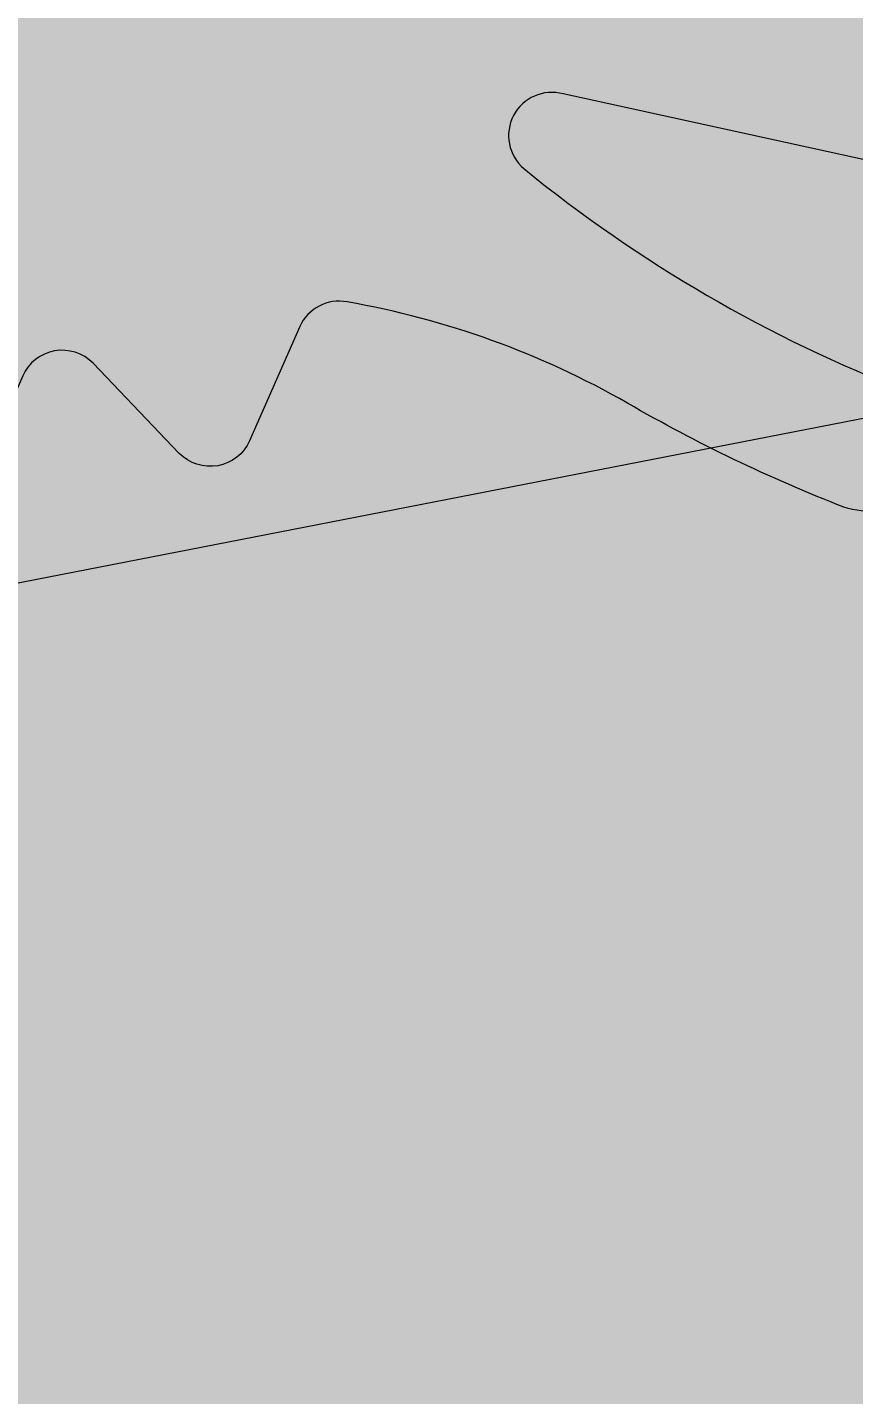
# Model space of a CAD drawing. Header units: millimetres. Extents: x 0 to 9491604, y -172998 to 295086.
# Drawn here: x 396885.07 to 396890.89, y 51141.81 to 51151.45 of the extents above; entities that cross this region are included whole.
import ezdxf
from ezdxf.enums import TextEntityAlignment as Align

# ---------------------------------------------------------------- set-up
doc = ezdxf.new("R2018")
doc.units = ezdxf.units.MM
for name, color, linetype, lineweight in [('АР_Маркер экспликации', 239, 'Continuous', 13), ('АР_Номер помещения', 250, 'Continuous', 9), ('АР_Размеры', 175, 'Continuous', 9), ('АР_Сущ Несущая стена', 250, 'Continuous', 50)]:
    doc.layers.add(name, color=color, linetype=linetype, lineweight=lineweight)
doc.layers.add('АР_Названия помещений', color=124, linetype='Continuous', lineweight=5, plot=False)
doc.layers.add('АР_Помещения_площадь', color=19, linetype='Continuous', lineweight=9, plot=False)
doc.styles.add('ISOCPEUR', font='', dxfattribs={"height": 250})
doc.styles.get("Standard").update_dxf_attribs({"font": 'GOST.TTF'})
doc.styles.get('ISOCPEUR').set_extended_font_data('ISOCPEUR', italic=True)

# ---------------------------------------------------------------- blocks, each defined once
blk = doc.blocks.new('*U252')
at = {"color": 7, "style": 'ISOCPEUR', "width": 0.7, "flags": 1}
blk.add_attdef('КАТЕГОРИЯ', (-499.1655, -2092.1864), '', height=250, dxfattribs=at)
at = {"layer": 'АР_Номер помещения', "color": 7, "style": 'ISOCPEUR', "width": 0.7}
blk.add_attdef('НОМЕР_ПОМЕЩЕНИЯ', text='', height=300, dxfattribs=at).set_placement((-13874.5004, 6637.5515), align=Align.MIDDLE_CENTER)
at = {"layer": 'АР_Помещения_площадь', "color": 7, "lineweight": 30, "width": 0.7, "flags": 104}
blk.add_attdef('ИМЯ_ПОМЕЩЕНИЯ', text='', height=100, dxfattribs=at).set_placement((157.6277, 1217.1414), align=Align.MIDDLE_CENTER)
at = {"layer": 'АР_Помещения_площадь', "color": 7, "style": 'ISOCPEUR', "width": 0.7}
blk.add_attdef('ПЛОЩАДЬ_ПОМЕЩЕНИЯ', text='', height=200, dxfattribs=at).set_placement((-12654.5821, 407.6716), align=Align.MIDDLE_RIGHT)
blk = doc.blocks.new('*U251')
at = {"color": 7, "style": 'ISOCPEUR', "width": 0.7, "flags": 1}
blk.add_attdef('КАТЕГОРИЯ', (-499.1655, -2092.1864), '', height=250, dxfattribs=at)
at = {"layer": 'АР_Номер помещения', "color": 7, "style": 'ISOCPEUR', "width": 0.7}
blk.add_attdef('НОМЕР_ПОМЕЩЕНИЯ', text='', height=300, dxfattribs=at).set_placement((-17424.9012, 1870.773), align=Align.MIDDLE_CENTER)
at = {"layer": 'АР_Помещения_площадь', "color": 7, "lineweight": 30, "width": 0.7, "flags": 104}
blk.add_attdef('ИМЯ_ПОМЕЩЕНИЯ', text='', height=100, dxfattribs=at).set_placement((157.6277, 1217.1414), align=Align.MIDDLE_CENTER)
at = {"layer": 'АР_Помещения_площадь', "color": 7, "style": 'ISOCPEUR', "width": 0.7}
blk.add_attdef('ПЛОЩАДЬ_ПОМЕЩЕНИЯ', text='', height=200, dxfattribs=at).set_placement((-12452.8113, 399.3563), align=Align.MIDDLE_RIGHT)

msp = doc.modelspace()

# ---------------------------------------------------------------- linework, layer by layer
at = {"layer": 'АР_Размеры', "color": 5, "lineweight": 9, "ltscale": 150}
msp.add_line((398940.6231, 51548.3935), (396879.4265, 51146.4443), dxfattribs=at)
msp.add_line((398940.6231, 51548.3935), (396879.4265, 51146.4443), dxfattribs=at)
msp.add_line((398940.6231, 51548.3935), (396879.4265, 51146.4443), dxfattribs=at)
msp.add_line((398940.6231, 51548.3935), (396879.4265, 51146.4443), dxfattribs=at)
msp.add_line((398940.6231, 51548.3935), (396879.4265, 51146.4443), dxfattribs=at)
msp.add_line((398940.6231, 51548.3935), (396879.4265, 51146.4443), dxfattribs=at)
msp.add_line((398940.6231, 51548.3935), (396879.4265, 51146.4443), dxfattribs=at)
msp.add_line((398940.6231, 51548.3935), (396879.4265, 51146.4443), dxfattribs=at)
msp.add_line((398940.6231, 51548.3935), (396879.4265, 51146.4443), dxfattribs=at)
msp.add_line((398940.6231, 51548.3935), (396879.4265, 51146.4443), dxfattribs=at)
msp.add_line((398940.6231, 51548.3935), (396879.4265, 51146.4443), dxfattribs=at)
msp.add_line((398940.6231, 51548.3935), (396879.4265, 51146.4443), dxfattribs=at)
msp.add_line((398940.6231, 51548.3935), (396879.4265, 51146.4443), dxfattribs=at)
msp.add_line((398940.6231, 51548.3935), (396879.4265, 51146.4443), dxfattribs=at)
msp.add_line((398940.6231, 51548.3935), (396879.4265, 51146.4443), dxfattribs=at)
msp.add_line((398940.6231, 51548.3935), (396879.4265, 51146.4443), dxfattribs=at)
msp.add_line((398940.6231, 51548.3935), (396879.4265, 51146.4443), dxfattribs=at)
msp.add_line((398940.6231, 51548.3935), (396879.4265, 51146.4443), dxfattribs=at)
msp.add_line((398940.6231, 51548.3935), (396879.4265, 51146.4443), dxfattribs=at)
msp.add_line((398940.6231, 51548.3935), (396879.4265, 51146.4443), dxfattribs=at)
msp.add_line((398940.6231, 51548.3935), (396879.4265, 51146.4443), dxfattribs=at)
msp.add_line((398940.6231, 51548.3935), (396879.4265, 51146.4443), dxfattribs=at)
msp.add_line((398940.6231, 51548.3935), (396879.4265, 51146.4443), dxfattribs=at)
msp.add_line((398940.6231, 51548.3935), (396879.4265, 51146.4443), dxfattribs=at)
msp.add_line((398940.6231, 51548.3935), (396879.4265, 51146.4443), dxfattribs=at)
msp.add_line((398940.6231, 51548.3935), (396879.4265, 51146.4443), dxfattribs=at)
msp.add_line((398940.6231, 51548.3935), (396879.4265, 51146.4443), dxfattribs=at)
msp.add_line((398940.6231, 51548.3935), (396879.4265, 51146.4443), dxfattribs=at)
msp.add_line((398940.6231, 51548.3935), (396879.4265, 51146.4443), dxfattribs=at)
msp.add_line((398940.6231, 51548.3935), (396879.4265, 51146.4443), dxfattribs=at)
msp.add_line((398940.6231, 51548.3935), (396879.4265, 51146.4443), dxfattribs=at)
msp.add_line((398940.6231, 51548.3935), (396879.4265, 51146.4443), dxfattribs=at)
msp.add_line((398940.6231, 51548.3935), (396879.4265, 51146.4443), dxfattribs=at)
msp.add_line((398940.6231, 51548.3935), (396879.4265, 51146.4443), dxfattribs=at)
msp.add_line((398940.6231, 51548.3935), (396879.4265, 51146.4443), dxfattribs=at)
msp.add_line((398940.6231, 51548.3935), (396879.4265, 51146.4443), dxfattribs=at)
msp.add_line((398940.6231, 51548.3935), (396879.4265, 51146.4443), dxfattribs=at)
msp.add_line((398940.6231, 51548.3935), (396879.4265, 51146.4443), dxfattribs=at)
msp.add_line((398940.6231, 51548.3935), (396879.4265, 51146.4443), dxfattribs=at)
msp.add_line((398940.6231, 51548.3935), (396879.4265, 51146.4443), dxfattribs=at)
msp.add_line((398940.6231, 51548.3935), (396879.4265, 51146.4443), dxfattribs=at)
msp.add_line((398940.6231, 51548.3935), (396879.4265, 51146.4443), dxfattribs=at)
msp.add_line((398940.6231, 51548.3935), (396879.4265, 51146.4443), dxfattribs=at)
msp.add_line((398940.6231, 51548.3935), (396879.4265, 51146.4443), dxfattribs=at)
msp.add_line((398940.6231, 51548.3935), (396879.4265, 51146.4443), dxfattribs=at)
msp.add_line((398940.6231, 51548.3935), (396879.4265, 51146.4443), dxfattribs=at)
msp.add_line((398940.6231, 51548.3935), (396879.4265, 51146.4443), dxfattribs=at)
msp.add_line((398940.6231, 51548.3935), (396879.4265, 51146.4443), dxfattribs=at)
msp.add_line((398940.6231, 51548.3935), (396879.4265, 51146.4443), dxfattribs=at)
msp.add_line((398940.6231, 51548.3935), (396879.4265, 51146.4443), dxfattribs=at)
msp.add_line((398940.6231, 51548.3935), (396879.4265, 51146.4443), dxfattribs=at)
msp.add_line((398940.6231, 51548.3935), (396879.4265, 51146.4443), dxfattribs=at)
msp.add_line((398940.6231, 51548.3935), (396879.4265, 51146.4443), dxfattribs=at)
msp.add_line((398940.6231, 51548.3935), (396879.4265, 51146.4443), dxfattribs=at)
msp.add_line((398940.6231, 51548.3935), (396879.4265, 51146.4443), dxfattribs=at)
msp.add_line((398940.6231, 51548.3935), (396879.4265, 51146.4443), dxfattribs=at)
msp.add_line((398940.6231, 51548.3935), (396879.4265, 51146.4443), dxfattribs=at)
msp.add_line((398940.6231, 51548.3935), (396879.4265, 51146.4443), dxfattribs=at)
msp.add_line((398940.6231, 51548.3935), (396879.4265, 51146.4443), dxfattribs=at)
msp.add_line((398940.6231, 51548.3935), (396879.4265, 51146.4443), dxfattribs=at)
msp.add_line((398940.6231, 51548.3935), (396879.4265, 51146.4443), dxfattribs=at)
msp.add_line((398940.6231, 51548.3935), (396879.4265, 51146.4443), dxfattribs=at)
msp.add_line((398940.6231, 51548.3935), (396879.4265, 51146.4443), dxfattribs=at)
msp.add_line((398940.6231, 51548.3935), (396879.4265, 51146.4443), dxfattribs=at)
msp.add_line((398940.6231, 51548.3935), (396879.4265, 51146.4443), dxfattribs=at)
msp.add_line((398940.6231, 51548.3935), (396879.4265, 51146.4443), dxfattribs=at)
msp.add_line((398940.6231, 51548.3935), (396879.4265, 51146.4443), dxfattribs=at)
msp.add_line((398940.6231, 51548.3935), (396879.4265, 51146.4443), dxfattribs=at)
msp.add_line((398940.6231, 51548.3935), (396879.4265, 51146.4443), dxfattribs=at)
at = {"layer": 'АР_Размеры', "color": 5, "lineweight": 9, "ltscale": 100, "transparency": 33554687}
for points in [[(396891.593, 51148.4998, -0.436125), (396890.8229, 51148.0678, -0.038423), (396889.2988, 51148.8003, 0.086853), (396887.3234, 51149.5142, 0.346763), (396886.9885, 51149.3401), (396886.636, 51148.5347, -0.527877), (396886.1404, 51148.4469), (396885.5326, 51149.0821, 0.527877), (396885.037, 51148.9943), (396884.6844, 51148.1888, -0.527877), (396884.1888, 51148.101), (396883.581, 51148.7362, 0.469739), (396883.1133, 51148.6976), (396882.0572, 51147.1581, -0.667984), (396881.5072, 51147.2794), (396879.937, 51156.1393, -0.414214)], [(396891.593, 51148.4998, -0.436125), (396890.8229, 51148.0678, -0.038423), (396889.2988, 51148.8003, 0.086853), (396887.3234, 51149.5142, 0.346763), (396886.9885, 51149.3401), (396886.636, 51148.5347, -0.527877), (396886.1404, 51148.4469), (396885.5326, 51149.0821, 0.527877), (396885.037, 51148.9943), (396884.6844, 51148.1888, -0.527877), (396884.1888, 51148.101), (396883.581, 51148.7362, 0.469739), (396883.1133, 51148.6976), (396882.0572, 51147.1581, -0.667984), (396881.5072, 51147.2794), (396879.937, 51156.1393, -0.414214)], [(396891.593, 51148.4998, -0.436125), (396890.8229, 51148.0678, -0.038423), (396889.2988, 51148.8003, 0.086853), (396887.3234, 51149.5142, 0.346763), (396886.9885, 51149.3401), (396886.636, 51148.5347, -0.527877), (396886.1404, 51148.4469), (396885.5326, 51149.0821, 0.527877), (396885.037, 51148.9943), (396884.6844, 51148.1888, -0.527877), (396884.1888, 51148.101), (396883.581, 51148.7362, 0.469739), (396883.1133, 51148.6976), (396882.0572, 51147.1581, -0.667984), (396881.5072, 51147.2794), (396879.937, 51156.1393, -0.414214)], [(396891.593, 51148.4998, -0.436125), (396890.8229, 51148.0678, -0.038423), (396889.2988, 51148.8003, 0.086853), (396887.3234, 51149.5142, 0.346763), (396886.9885, 51149.3401), (396886.636, 51148.5347, -0.527877), (396886.1404, 51148.4469), (396885.5326, 51149.0821, 0.527877), (396885.037, 51148.9943), (396884.6844, 51148.1888, -0.527877), (396884.1888, 51148.101), (396883.581, 51148.7362, 0.469739), (396883.1133, 51148.6976), (396882.0572, 51147.1581, -0.667984), (396881.5072, 51147.2794), (396879.937, 51156.1393, -0.414214)], [(396891.593, 51148.4998, -0.436125), (396890.8229, 51148.0678, -0.038423), (396889.2988, 51148.8003, 0.086853), (396887.3234, 51149.5142, 0.346763), (396886.9885, 51149.3401), (396886.636, 51148.5347, -0.527877), (396886.1404, 51148.4469), (396885.5326, 51149.0821, 0.527877), (396885.037, 51148.9943), (396884.6844, 51148.1888, -0.527877), (396884.1888, 51148.101), (396883.581, 51148.7362, 0.469739), (396883.1133, 51148.6976), (396882.0572, 51147.1581, -0.667984), (396881.5072, 51147.2794), (396879.937, 51156.1393, -0.414214)], [(396891.593, 51148.4998, -0.436125), (396890.8229, 51148.0678, -0.038423), (396889.2988, 51148.8003, 0.086853), (396887.3234, 51149.5142, 0.346763), (396886.9885, 51149.3401), (396886.636, 51148.5347, -0.527877), (396886.1404, 51148.4469), (396885.5326, 51149.0821, 0.527877), (396885.037, 51148.9943), (396884.6844, 51148.1888, -0.527877), (396884.1888, 51148.101), (396883.581, 51148.7362, 0.469739), (396883.1133, 51148.6976), (396882.0572, 51147.1581, -0.667984), (396881.5072, 51147.2794), (396879.937, 51156.1393, -0.414214)], [(396891.593, 51148.4998, -0.436125), (396890.8229, 51148.0678, -0.038423), (396889.2988, 51148.8003, 0.086853), (396887.3234, 51149.5142, 0.346763), (396886.9885, 51149.3401), (396886.636, 51148.5347, -0.527877), (396886.1404, 51148.4469), (396885.5326, 51149.0821, 0.527877), (396885.037, 51148.9943), (396884.6844, 51148.1888, -0.527877), (396884.1888, 51148.101), (396883.581, 51148.7362, 0.469739), (396883.1133, 51148.6976), (396882.0572, 51147.1581, -0.667984), (396881.5072, 51147.2794), (396879.937, 51156.1393, -0.414214)], [(396891.593, 51148.4998, -0.436125), (396890.8229, 51148.0678, -0.038423), (396889.2988, 51148.8003, 0.086853), (396887.3234, 51149.5142, 0.346763), (396886.9885, 51149.3401), (396886.636, 51148.5347, -0.527877), (396886.1404, 51148.4469), (396885.5326, 51149.0821, 0.527877), (396885.037, 51148.9943), (396884.6844, 51148.1888, -0.527877), (396884.1888, 51148.101), (396883.581, 51148.7362, 0.469739), (396883.1133, 51148.6976), (396882.0572, 51147.1581, -0.667984), (396881.5072, 51147.2794), (396879.937, 51156.1393, -0.414214)], [(396891.593, 51148.4998, -0.436125), (396890.8229, 51148.0678, -0.038423), (396889.2988, 51148.8003, 0.086853), (396887.3234, 51149.5142, 0.346763), (396886.9885, 51149.3401), (396886.636, 51148.5347, -0.527877), (396886.1404, 51148.4469), (396885.5326, 51149.0821, 0.527877), (396885.037, 51148.9943), (396884.6844, 51148.1888, -0.527877), (396884.1888, 51148.101), (396883.581, 51148.7362, 0.469739), (396883.1133, 51148.6976), (396882.0572, 51147.1581, -0.667984), (396881.5072, 51147.2794), (396879.937, 51156.1393, -0.414214)], [(396891.593, 51148.4998, -0.436125), (396890.8229, 51148.0678, -0.038423), (396889.2988, 51148.8003, 0.086853), (396887.3234, 51149.5142, 0.346763), (396886.9885, 51149.3401), (396886.636, 51148.5347, -0.527877), (396886.1404, 51148.4469), (396885.5326, 51149.0821, 0.527877), (396885.037, 51148.9943), (396884.6844, 51148.1888, -0.527877), (396884.1888, 51148.101), (396883.581, 51148.7362, 0.469739), (396883.1133, 51148.6976), (396882.0572, 51147.1581, -0.667984), (396881.5072, 51147.2794), (396879.937, 51156.1393, -0.414214)], [(396891.593, 51148.4998, -0.436125), (396890.8229, 51148.0678, -0.038423), (396889.2988, 51148.8003, 0.086853), (396887.3234, 51149.5142, 0.346763), (396886.9885, 51149.3401), (396886.636, 51148.5347, -0.527877), (396886.1404, 51148.4469), (396885.5326, 51149.0821, 0.527877), (396885.037, 51148.9943), (396884.6844, 51148.1888, -0.527877), (396884.1888, 51148.101), (396883.581, 51148.7362, 0.469739), (396883.1133, 51148.6976), (396882.0572, 51147.1581, -0.667984), (396881.5072, 51147.2794), (396879.937, 51156.1393, -0.414214)], [(396891.593, 51148.4998, -0.436125), (396890.8229, 51148.0678, -0.038423), (396889.2988, 51148.8003, 0.086853), (396887.3234, 51149.5142, 0.346763), (396886.9885, 51149.3401), (396886.636, 51148.5347, -0.527877), (396886.1404, 51148.4469), (396885.5326, 51149.0821, 0.527877), (396885.037, 51148.9943), (396884.6844, 51148.1888, -0.527877), (396884.1888, 51148.101), (396883.581, 51148.7362, 0.469739), (396883.1133, 51148.6976), (396882.0572, 51147.1581, -0.667984), (396881.5072, 51147.2794), (396879.937, 51156.1393, -0.414214)], [(396891.593, 51148.4998, -0.436125), (396890.8229, 51148.0678, -0.038423), (396889.2988, 51148.8003, 0.086853), (396887.3234, 51149.5142, 0.346763), (396886.9885, 51149.3401), (396886.636, 51148.5347, -0.527877), (396886.1404, 51148.4469), (396885.5326, 51149.0821, 0.527877), (396885.037, 51148.9943), (396884.6844, 51148.1888, -0.527877), (396884.1888, 51148.101), (396883.581, 51148.7362, 0.469739), (396883.1133, 51148.6976), (396882.0572, 51147.1581, -0.667984), (396881.5072, 51147.2794), (396879.937, 51156.1393, -0.414214)], [(396891.593, 51148.4998, -0.436125), (396890.8229, 51148.0678, -0.038423), (396889.2988, 51148.8003, 0.086853), (396887.3234, 51149.5142, 0.346763), (396886.9885, 51149.3401), (396886.636, 51148.5347, -0.527877), (396886.1404, 51148.4469), (396885.5326, 51149.0821, 0.527877), (396885.037, 51148.9943), (396884.6844, 51148.1888, -0.527877), (396884.1888, 51148.101), (396883.581, 51148.7362, 0.469739), (396883.1133, 51148.6976), (396882.0572, 51147.1581, -0.667984), (396881.5072, 51147.2794), (396879.937, 51156.1393, -0.414214)], [(396891.593, 51148.4998, -0.436125), (396890.8229, 51148.0678, -0.038423), (396889.2988, 51148.8003, 0.086853), (396887.3234, 51149.5142, 0.346763), (396886.9885, 51149.3401), (396886.636, 51148.5347, -0.527877), (396886.1404, 51148.4469), (396885.5326, 51149.0821, 0.527877), (396885.037, 51148.9943), (396884.6844, 51148.1888, -0.527877), (396884.1888, 51148.101), (396883.581, 51148.7362, 0.469739), (396883.1133, 51148.6976), (396882.0572, 51147.1581, -0.667984), (396881.5072, 51147.2794), (396879.937, 51156.1393, -0.414214)], [(396891.593, 51148.4998, -0.436125), (396890.8229, 51148.0678, -0.038423), (396889.2988, 51148.8003, 0.086853), (396887.3234, 51149.5142, 0.346763), (396886.9885, 51149.3401), (396886.636, 51148.5347, -0.527877), (396886.1404, 51148.4469), (396885.5326, 51149.0821, 0.527877), (396885.037, 51148.9943), (396884.6844, 51148.1888, -0.527877), (396884.1888, 51148.101), (396883.581, 51148.7362, 0.469739), (396883.1133, 51148.6976), (396882.0572, 51147.1581, -0.667984), (396881.5072, 51147.2794), (396879.937, 51156.1393, -0.414214)], [(396891.593, 51148.4998, -0.436125), (396890.8229, 51148.0678, -0.038423), (396889.2988, 51148.8003, 0.086853), (396887.3234, 51149.5142, 0.346763), (396886.9885, 51149.3401), (396886.636, 51148.5347, -0.527877), (396886.1404, 51148.4469), (396885.5326, 51149.0821, 0.527877), (396885.037, 51148.9943), (396884.6844, 51148.1888, -0.527877), (396884.1888, 51148.101), (396883.581, 51148.7362, 0.469739), (396883.1133, 51148.6976), (396882.0572, 51147.1581, -0.667984), (396881.5072, 51147.2794), (396879.937, 51156.1393, -0.414214)], [(396891.593, 51148.4998, -0.436125), (396890.8229, 51148.0678, -0.038423), (396889.2988, 51148.8003, 0.086853), (396887.3234, 51149.5142, 0.346763), (396886.9885, 51149.3401), (396886.636, 51148.5347, -0.527877), (396886.1404, 51148.4469), (396885.5326, 51149.0821, 0.527877), (396885.037, 51148.9943), (396884.6844, 51148.1888, -0.527877), (396884.1888, 51148.101), (396883.581, 51148.7362, 0.469739), (396883.1133, 51148.6976), (396882.0572, 51147.1581, -0.667984), (396881.5072, 51147.2794), (396879.937, 51156.1393, -0.414214)], [(396891.593, 51148.4998, -0.436125), (396890.8229, 51148.0678, -0.038423), (396889.2988, 51148.8003, 0.086853), (396887.3234, 51149.5142, 0.346763), (396886.9885, 51149.3401), (396886.636, 51148.5347, -0.527877), (396886.1404, 51148.4469), (396885.5326, 51149.0821, 0.527877), (396885.037, 51148.9943), (396884.6844, 51148.1888, -0.527877), (396884.1888, 51148.101), (396883.581, 51148.7362, 0.469739), (396883.1133, 51148.6976), (396882.0572, 51147.1581, -0.667984), (396881.5072, 51147.2794), (396879.937, 51156.1393, -0.414214)], [(396891.593, 51148.4998, -0.436125), (396890.8229, 51148.0678, -0.038423), (396889.2988, 51148.8003, 0.086853), (396887.3234, 51149.5142, 0.346763), (396886.9885, 51149.3401), (396886.636, 51148.5347, -0.527877), (396886.1404, 51148.4469), (396885.5326, 51149.0821, 0.527877), (396885.037, 51148.9943), (396884.6844, 51148.1888, -0.527877), (396884.1888, 51148.101), (396883.581, 51148.7362, 0.469739), (396883.1133, 51148.6976), (396882.0572, 51147.1581, -0.667984), (396881.5072, 51147.2794), (396879.937, 51156.1393, -0.414214)], [(396891.593, 51148.4998, -0.436125), (396890.8229, 51148.0678, -0.038423), (396889.2988, 51148.8003, 0.086853), (396887.3234, 51149.5142, 0.346763), (396886.9885, 51149.3401), (396886.636, 51148.5347, -0.527877), (396886.1404, 51148.4469), (396885.5326, 51149.0821, 0.527877), (396885.037, 51148.9943), (396884.6844, 51148.1888, -0.527877), (396884.1888, 51148.101), (396883.581, 51148.7362, 0.469739), (396883.1133, 51148.6976), (396882.0572, 51147.1581, -0.667984), (396881.5072, 51147.2794), (396879.937, 51156.1393, -0.414214)], [(396891.593, 51148.4998, -0.436125), (396890.8229, 51148.0678, -0.038423), (396889.2988, 51148.8003, 0.086853), (396887.3234, 51149.5142, 0.346763), (396886.9885, 51149.3401), (396886.636, 51148.5347, -0.527877), (396886.1404, 51148.4469), (396885.5326, 51149.0821, 0.527877), (396885.037, 51148.9943), (396884.6844, 51148.1888, -0.527877), (396884.1888, 51148.101), (396883.581, 51148.7362, 0.469739), (396883.1133, 51148.6976), (396882.0572, 51147.1581, -0.667984), (396881.5072, 51147.2794), (396879.937, 51156.1393, -0.414214)], [(396891.593, 51148.4998, -0.436125), (396890.8229, 51148.0678, -0.038423), (396889.2988, 51148.8003, 0.086853), (396887.3234, 51149.5142, 0.346763), (396886.9885, 51149.3401), (396886.636, 51148.5347, -0.527877), (396886.1404, 51148.4469), (396885.5326, 51149.0821, 0.527877), (396885.037, 51148.9943), (396884.6844, 51148.1888, -0.527877), (396884.1888, 51148.101), (396883.581, 51148.7362, 0.469739), (396883.1133, 51148.6976), (396882.0572, 51147.1581, -0.667984), (396881.5072, 51147.2794), (396879.937, 51156.1393, -0.414214)], [(396891.593, 51148.4998, -0.436125), (396890.8229, 51148.0678, -0.038423), (396889.2988, 51148.8003, 0.086853), (396887.3234, 51149.5142, 0.346763), (396886.9885, 51149.3401), (396886.636, 51148.5347, -0.527877), (396886.1404, 51148.4469), (396885.5326, 51149.0821, 0.527877), (396885.037, 51148.9943), (396884.6844, 51148.1888, -0.527877), (396884.1888, 51148.101), (396883.581, 51148.7362, 0.469739), (396883.1133, 51148.6976), (396882.0572, 51147.1581, -0.667984), (396881.5072, 51147.2794), (396879.937, 51156.1393, -0.414214)], [(396891.593, 51148.4998, -0.436125), (396890.8229, 51148.0678, -0.038423), (396889.2988, 51148.8003, 0.086853), (396887.3234, 51149.5142, 0.346763), (396886.9885, 51149.3401), (396886.636, 51148.5347, -0.527877), (396886.1404, 51148.4469), (396885.5326, 51149.0821, 0.527877), (396885.037, 51148.9943), (396884.6844, 51148.1888, -0.527877), (396884.1888, 51148.101), (396883.581, 51148.7362, 0.469739), (396883.1133, 51148.6976), (396882.0572, 51147.1581, -0.667984), (396881.5072, 51147.2794), (396879.937, 51156.1393, -0.414214)], [(396891.593, 51148.4998, -0.436125), (396890.8229, 51148.0678, -0.038423), (396889.2988, 51148.8003, 0.086853), (396887.3234, 51149.5142, 0.346763), (396886.9885, 51149.3401), (396886.636, 51148.5347, -0.527877), (396886.1404, 51148.4469), (396885.5326, 51149.0821, 0.527877), (396885.037, 51148.9943), (396884.6844, 51148.1888, -0.527877), (396884.1888, 51148.101), (396883.581, 51148.7362, 0.469739), (396883.1133, 51148.6976), (396882.0572, 51147.1581, -0.667984), (396881.5072, 51147.2794), (396879.937, 51156.1393, -0.414214)], [(396891.593, 51148.4998, -0.436125), (396890.8229, 51148.0678, -0.038423), (396889.2988, 51148.8003, 0.086853), (396887.3234, 51149.5142, 0.346763), (396886.9885, 51149.3401), (396886.636, 51148.5347, -0.527877), (396886.1404, 51148.4469), (396885.5326, 51149.0821, 0.527877), (396885.037, 51148.9943), (396884.6844, 51148.1888, -0.527877), (396884.1888, 51148.101), (396883.581, 51148.7362, 0.469739), (396883.1133, 51148.6976), (396882.0572, 51147.1581, -0.667984), (396881.5072, 51147.2794), (396879.937, 51156.1393, -0.414214)], [(396891.593, 51148.4998, -0.436125), (396890.8229, 51148.0678, -0.038423), (396889.2988, 51148.8003, 0.086853), (396887.3234, 51149.5142, 0.346763), (396886.9885, 51149.3401), (396886.636, 51148.5347, -0.527877), (396886.1404, 51148.4469), (396885.5326, 51149.0821, 0.527877), (396885.037, 51148.9943), (396884.6844, 51148.1888, -0.527877), (396884.1888, 51148.101), (396883.581, 51148.7362, 0.469739), (396883.1133, 51148.6976), (396882.0572, 51147.1581, -0.667984), (396881.5072, 51147.2794), (396879.937, 51156.1393, -0.414214)], [(396891.593, 51148.4998, -0.436125), (396890.8229, 51148.0678, -0.038423), (396889.2988, 51148.8003, 0.086853), (396887.3234, 51149.5142, 0.346763), (396886.9885, 51149.3401), (396886.636, 51148.5347, -0.527877), (396886.1404, 51148.4469), (396885.5326, 51149.0821, 0.527877), (396885.037, 51148.9943), (396884.6844, 51148.1888, -0.527877), (396884.1888, 51148.101), (396883.581, 51148.7362, 0.469739), (396883.1133, 51148.6976), (396882.0572, 51147.1581, -0.667984), (396881.5072, 51147.2794), (396879.937, 51156.1393, -0.414214)], [(396891.593, 51148.4998, -0.436125), (396890.8229, 51148.0678, -0.038423), (396889.2988, 51148.8003, 0.086853), (396887.3234, 51149.5142, 0.346763), (396886.9885, 51149.3401), (396886.636, 51148.5347, -0.527877), (396886.1404, 51148.4469), (396885.5326, 51149.0821, 0.527877), (396885.037, 51148.9943), (396884.6844, 51148.1888, -0.527877), (396884.1888, 51148.101), (396883.581, 51148.7362, 0.469739), (396883.1133, 51148.6976), (396882.0572, 51147.1581, -0.667984), (396881.5072, 51147.2794), (396879.937, 51156.1393, -0.414214)], [(396891.593, 51148.4998, -0.436125), (396890.8229, 51148.0678, -0.038423), (396889.2988, 51148.8003, 0.086853), (396887.3234, 51149.5142, 0.346763), (396886.9885, 51149.3401), (396886.636, 51148.5347, -0.527877), (396886.1404, 51148.4469), (396885.5326, 51149.0821, 0.527877), (396885.037, 51148.9943), (396884.6844, 51148.1888, -0.527877), (396884.1888, 51148.101), (396883.581, 51148.7362, 0.469739), (396883.1133, 51148.6976), (396882.0572, 51147.1581, -0.667984), (396881.5072, 51147.2794), (396879.937, 51156.1393, -0.414214)], [(396891.593, 51148.4998, -0.436125), (396890.8229, 51148.0678, -0.038423), (396889.2988, 51148.8003, 0.086853), (396887.3234, 51149.5142, 0.346763), (396886.9885, 51149.3401), (396886.636, 51148.5347, -0.527877), (396886.1404, 51148.4469), (396885.5326, 51149.0821, 0.527877), (396885.037, 51148.9943), (396884.6844, 51148.1888, -0.527877), (396884.1888, 51148.101), (396883.581, 51148.7362, 0.469739), (396883.1133, 51148.6976), (396882.0572, 51147.1581, -0.667984), (396881.5072, 51147.2794), (396879.937, 51156.1393, -0.414214)], [(396891.593, 51148.4998, -0.436125), (396890.8229, 51148.0678, -0.038423), (396889.2988, 51148.8003, 0.086853), (396887.3234, 51149.5142, 0.346763), (396886.9885, 51149.3401), (396886.636, 51148.5347, -0.527877), (396886.1404, 51148.4469), (396885.5326, 51149.0821, 0.527877), (396885.037, 51148.9943), (396884.6844, 51148.1888, -0.527877), (396884.1888, 51148.101), (396883.581, 51148.7362, 0.469739), (396883.1133, 51148.6976), (396882.0572, 51147.1581, -0.667984), (396881.5072, 51147.2794), (396879.937, 51156.1393, -0.414214)], [(396891.593, 51148.4998, -0.436125), (396890.8229, 51148.0678, -0.038423), (396889.2988, 51148.8003, 0.086853), (396887.3234, 51149.5142, 0.346763), (396886.9885, 51149.3401), (396886.636, 51148.5347, -0.527877), (396886.1404, 51148.4469), (396885.5326, 51149.0821, 0.527877), (396885.037, 51148.9943), (396884.6844, 51148.1888, -0.527877), (396884.1888, 51148.101), (396883.581, 51148.7362, 0.469739), (396883.1133, 51148.6976), (396882.0572, 51147.1581, -0.667984), (396881.5072, 51147.2794), (396879.937, 51156.1393, -0.414214)], [(396891.593, 51148.4998, -0.436125), (396890.8229, 51148.0678, -0.038423), (396889.2988, 51148.8003, 0.086853), (396887.3234, 51149.5142, 0.346763), (396886.9885, 51149.3401), (396886.636, 51148.5347, -0.527877), (396886.1404, 51148.4469), (396885.5326, 51149.0821, 0.527877), (396885.037, 51148.9943), (396884.6844, 51148.1888, -0.527877), (396884.1888, 51148.101), (396883.581, 51148.7362, 0.469739), (396883.1133, 51148.6976), (396882.0572, 51147.1581, -0.667984), (396881.5072, 51147.2794), (396879.937, 51156.1393, -0.414214)], [(396891.593, 51148.4998, -0.436125), (396890.8229, 51148.0678, -0.038423), (396889.2988, 51148.8003, 0.086853), (396887.3234, 51149.5142, 0.346763), (396886.9885, 51149.3401), (396886.636, 51148.5347, -0.527877), (396886.1404, 51148.4469), (396885.5326, 51149.0821, 0.527877), (396885.037, 51148.9943), (396884.6844, 51148.1888, -0.527877), (396884.1888, 51148.101), (396883.581, 51148.7362, 0.469739), (396883.1133, 51148.6976), (396882.0572, 51147.1581, -0.667984), (396881.5072, 51147.2794), (396879.937, 51156.1393, -0.414214)], [(396891.593, 51148.4998, -0.436125), (396890.8229, 51148.0678, -0.038423), (396889.2988, 51148.8003, 0.086853), (396887.3234, 51149.5142, 0.346763), (396886.9885, 51149.3401), (396886.636, 51148.5347, -0.527877), (396886.1404, 51148.4469), (396885.5326, 51149.0821, 0.527877), (396885.037, 51148.9943), (396884.6844, 51148.1888, -0.527877), (396884.1888, 51148.101), (396883.581, 51148.7362, 0.469739), (396883.1133, 51148.6976), (396882.0572, 51147.1581, -0.667984), (396881.5072, 51147.2794), (396879.937, 51156.1393, -0.414214)], [(396891.593, 51148.4998, -0.436125), (396890.8229, 51148.0678, -0.038423), (396889.2988, 51148.8003, 0.086853), (396887.3234, 51149.5142, 0.346763), (396886.9885, 51149.3401), (396886.636, 51148.5347, -0.527877), (396886.1404, 51148.4469), (396885.5326, 51149.0821, 0.527877), (396885.037, 51148.9943), (396884.6844, 51148.1888, -0.527877), (396884.1888, 51148.101), (396883.581, 51148.7362, 0.469739), (396883.1133, 51148.6976), (396882.0572, 51147.1581, -0.667984), (396881.5072, 51147.2794), (396879.937, 51156.1393, -0.414214)], [(396891.593, 51148.4998, -0.436125), (396890.8229, 51148.0678, -0.038423), (396889.2988, 51148.8003, 0.086853), (396887.3234, 51149.5142, 0.346763), (396886.9885, 51149.3401), (396886.636, 51148.5347, -0.527877), (396886.1404, 51148.4469), (396885.5326, 51149.0821, 0.527877), (396885.037, 51148.9943), (396884.6844, 51148.1888, -0.527877), (396884.1888, 51148.101), (396883.581, 51148.7362, 0.469739), (396883.1133, 51148.6976), (396882.0572, 51147.1581, -0.667984), (396881.5072, 51147.2794), (396879.937, 51156.1393, -0.414214)], [(396891.593, 51148.4998, -0.436125), (396890.8229, 51148.0678, -0.038423), (396889.2988, 51148.8003, 0.086853), (396887.3234, 51149.5142, 0.346763), (396886.9885, 51149.3401), (396886.636, 51148.5347, -0.527877), (396886.1404, 51148.4469), (396885.5326, 51149.0821, 0.527877), (396885.037, 51148.9943), (396884.6844, 51148.1888, -0.527877), (396884.1888, 51148.101), (396883.581, 51148.7362, 0.469739), (396883.1133, 51148.6976), (396882.0572, 51147.1581, -0.667984), (396881.5072, 51147.2794), (396879.937, 51156.1393, -0.414214)], [(396891.593, 51148.4998, -0.436125), (396890.8229, 51148.0678, -0.038423), (396889.2988, 51148.8003, 0.086853), (396887.3234, 51149.5142, 0.346763), (396886.9885, 51149.3401), (396886.636, 51148.5347, -0.527877), (396886.1404, 51148.4469), (396885.5326, 51149.0821, 0.527877), (396885.037, 51148.9943), (396884.6844, 51148.1888, -0.527877), (396884.1888, 51148.101), (396883.581, 51148.7362, 0.469739), (396883.1133, 51148.6976), (396882.0572, 51147.1581, -0.667984), (396881.5072, 51147.2794), (396879.937, 51156.1393, -0.414214)], [(396891.593, 51148.4998, -0.436125), (396890.8229, 51148.0678, -0.038423), (396889.2988, 51148.8003, 0.086853), (396887.3234, 51149.5142, 0.346763), (396886.9885, 51149.3401), (396886.636, 51148.5347, -0.527877), (396886.1404, 51148.4469), (396885.5326, 51149.0821, 0.527877), (396885.037, 51148.9943), (396884.6844, 51148.1888, -0.527877), (396884.1888, 51148.101), (396883.581, 51148.7362, 0.469739), (396883.1133, 51148.6976), (396882.0572, 51147.1581, -0.667984), (396881.5072, 51147.2794), (396879.937, 51156.1393, -0.414214)], [(396891.593, 51148.4998, -0.436125), (396890.8229, 51148.0678, -0.038423), (396889.2988, 51148.8003, 0.086853), (396887.3234, 51149.5142, 0.346763), (396886.9885, 51149.3401), (396886.636, 51148.5347, -0.527877), (396886.1404, 51148.4469), (396885.5326, 51149.0821, 0.527877), (396885.037, 51148.9943), (396884.6844, 51148.1888, -0.527877), (396884.1888, 51148.101), (396883.581, 51148.7362, 0.469739), (396883.1133, 51148.6976), (396882.0572, 51147.1581, -0.667984), (396881.5072, 51147.2794), (396879.937, 51156.1393, -0.414214)], [(396891.593, 51148.4998, -0.436125), (396890.8229, 51148.0678, -0.038423), (396889.2988, 51148.8003, 0.086853), (396887.3234, 51149.5142, 0.346763), (396886.9885, 51149.3401), (396886.636, 51148.5347, -0.527877), (396886.1404, 51148.4469), (396885.5326, 51149.0821, 0.527877), (396885.037, 51148.9943), (396884.6844, 51148.1888, -0.527877), (396884.1888, 51148.101), (396883.581, 51148.7362, 0.469739), (396883.1133, 51148.6976), (396882.0572, 51147.1581, -0.667984), (396881.5072, 51147.2794), (396879.937, 51156.1393, -0.414214)], [(396891.593, 51148.4998, -0.436125), (396890.8229, 51148.0678, -0.038423), (396889.2988, 51148.8003, 0.086853), (396887.3234, 51149.5142, 0.346763), (396886.9885, 51149.3401), (396886.636, 51148.5347, -0.527877), (396886.1404, 51148.4469), (396885.5326, 51149.0821, 0.527877), (396885.037, 51148.9943), (396884.6844, 51148.1888, -0.527877), (396884.1888, 51148.101), (396883.581, 51148.7362, 0.469739), (396883.1133, 51148.6976), (396882.0572, 51147.1581, -0.667984), (396881.5072, 51147.2794), (396879.937, 51156.1393, -0.414214)], [(396891.593, 51148.4998, -0.436125), (396890.8229, 51148.0678, -0.038423), (396889.2988, 51148.8003, 0.086853), (396887.3234, 51149.5142, 0.346763), (396886.9885, 51149.3401), (396886.636, 51148.5347, -0.527877), (396886.1404, 51148.4469), (396885.5326, 51149.0821, 0.527877), (396885.037, 51148.9943), (396884.6844, 51148.1888, -0.527877), (396884.1888, 51148.101), (396883.581, 51148.7362, 0.469739), (396883.1133, 51148.6976), (396882.0572, 51147.1581, -0.667984), (396881.5072, 51147.2794), (396879.937, 51156.1393, -0.414214)], [(396891.593, 51148.4998, -0.436125), (396890.8229, 51148.0678, -0.038423), (396889.2988, 51148.8003, 0.086853), (396887.3234, 51149.5142, 0.346763), (396886.9885, 51149.3401), (396886.636, 51148.5347, -0.527877), (396886.1404, 51148.4469), (396885.5326, 51149.0821, 0.527877), (396885.037, 51148.9943), (396884.6844, 51148.1888, -0.527877), (396884.1888, 51148.101), (396883.581, 51148.7362, 0.469739), (396883.1133, 51148.6976), (396882.0572, 51147.1581, -0.667984), (396881.5072, 51147.2794), (396879.937, 51156.1393, -0.414214)], [(396891.593, 51148.4998, -0.436125), (396890.8229, 51148.0678, -0.038423), (396889.2988, 51148.8003, 0.086853), (396887.3234, 51149.5142, 0.346763), (396886.9885, 51149.3401), (396886.636, 51148.5347, -0.527877), (396886.1404, 51148.4469), (396885.5326, 51149.0821, 0.527877), (396885.037, 51148.9943), (396884.6844, 51148.1888, -0.527877), (396884.1888, 51148.101), (396883.581, 51148.7362, 0.469739), (396883.1133, 51148.6976), (396882.0572, 51147.1581, -0.667984), (396881.5072, 51147.2794), (396879.937, 51156.1393, -0.414214)], [(396891.593, 51148.4998, -0.436125), (396890.8229, 51148.0678, -0.038423), (396889.2988, 51148.8003, 0.086853), (396887.3234, 51149.5142, 0.346763), (396886.9885, 51149.3401), (396886.636, 51148.5347, -0.527877), (396886.1404, 51148.4469), (396885.5326, 51149.0821, 0.527877), (396885.037, 51148.9943), (396884.6844, 51148.1888, -0.527877), (396884.1888, 51148.101), (396883.581, 51148.7362, 0.469739), (396883.1133, 51148.6976), (396882.0572, 51147.1581, -0.667984), (396881.5072, 51147.2794), (396879.937, 51156.1393, -0.414214)], [(396891.593, 51148.4998, -0.436125), (396890.8229, 51148.0678, -0.038423), (396889.2988, 51148.8003, 0.086853), (396887.3234, 51149.5142, 0.346763), (396886.9885, 51149.3401), (396886.636, 51148.5347, -0.527877), (396886.1404, 51148.4469), (396885.5326, 51149.0821, 0.527877), (396885.037, 51148.9943), (396884.6844, 51148.1888, -0.527877), (396884.1888, 51148.101), (396883.581, 51148.7362, 0.469739), (396883.1133, 51148.6976), (396882.0572, 51147.1581, -0.667984), (396881.5072, 51147.2794), (396879.937, 51156.1393, -0.414214)], [(396891.593, 51148.4998, -0.436125), (396890.8229, 51148.0678, -0.038423), (396889.2988, 51148.8003, 0.086853), (396887.3234, 51149.5142, 0.346763), (396886.9885, 51149.3401), (396886.636, 51148.5347, -0.527877), (396886.1404, 51148.4469), (396885.5326, 51149.0821, 0.527877), (396885.037, 51148.9943), (396884.6844, 51148.1888, -0.527877), (396884.1888, 51148.101), (396883.581, 51148.7362, 0.469739), (396883.1133, 51148.6976), (396882.0572, 51147.1581, -0.667984), (396881.5072, 51147.2794), (396879.937, 51156.1393, -0.414214)], [(396891.593, 51148.4998, -0.436125), (396890.8229, 51148.0678, -0.038423), (396889.2988, 51148.8003, 0.086853), (396887.3234, 51149.5142, 0.346763), (396886.9885, 51149.3401), (396886.636, 51148.5347, -0.527877), (396886.1404, 51148.4469), (396885.5326, 51149.0821, 0.527877), (396885.037, 51148.9943), (396884.6844, 51148.1888, -0.527877), (396884.1888, 51148.101), (396883.581, 51148.7362, 0.469739), (396883.1133, 51148.6976), (396882.0572, 51147.1581, -0.667984), (396881.5072, 51147.2794), (396879.937, 51156.1393, -0.414214)], [(396891.593, 51148.4998, -0.436125), (396890.8229, 51148.0678, -0.038423), (396889.2988, 51148.8003, 0.086853), (396887.3234, 51149.5142, 0.346763), (396886.9885, 51149.3401), (396886.636, 51148.5347, -0.527877), (396886.1404, 51148.4469), (396885.5326, 51149.0821, 0.527877), (396885.037, 51148.9943), (396884.6844, 51148.1888, -0.527877), (396884.1888, 51148.101), (396883.581, 51148.7362, 0.469739), (396883.1133, 51148.6976), (396882.0572, 51147.1581, -0.667984), (396881.5072, 51147.2794), (396879.937, 51156.1393, -0.414214)], [(396891.593, 51148.4998, -0.436125), (396890.8229, 51148.0678, -0.038423), (396889.2988, 51148.8003, 0.086853), (396887.3234, 51149.5142, 0.346763), (396886.9885, 51149.3401), (396886.636, 51148.5347, -0.527877), (396886.1404, 51148.4469), (396885.5326, 51149.0821, 0.527877), (396885.037, 51148.9943), (396884.6844, 51148.1888, -0.527877), (396884.1888, 51148.101), (396883.581, 51148.7362, 0.469739), (396883.1133, 51148.6976), (396882.0572, 51147.1581, -0.667984), (396881.5072, 51147.2794), (396879.937, 51156.1393, -0.414214)], [(396891.593, 51148.4998, -0.436125), (396890.8229, 51148.0678, -0.038423), (396889.2988, 51148.8003, 0.086853), (396887.3234, 51149.5142, 0.346763), (396886.9885, 51149.3401), (396886.636, 51148.5347, -0.527877), (396886.1404, 51148.4469), (396885.5326, 51149.0821, 0.527877), (396885.037, 51148.9943), (396884.6844, 51148.1888, -0.527877), (396884.1888, 51148.101), (396883.581, 51148.7362, 0.469739), (396883.1133, 51148.6976), (396882.0572, 51147.1581, -0.667984), (396881.5072, 51147.2794), (396879.937, 51156.1393, -0.414214)], [(396891.593, 51148.4998, -0.436125), (396890.8229, 51148.0678, -0.038423), (396889.2988, 51148.8003, 0.086853), (396887.3234, 51149.5142, 0.346763), (396886.9885, 51149.3401), (396886.636, 51148.5347, -0.527877), (396886.1404, 51148.4469), (396885.5326, 51149.0821, 0.527877), (396885.037, 51148.9943), (396884.6844, 51148.1888, -0.527877), (396884.1888, 51148.101), (396883.581, 51148.7362, 0.469739), (396883.1133, 51148.6976), (396882.0572, 51147.1581, -0.667984), (396881.5072, 51147.2794), (396879.937, 51156.1393, -0.414214)], [(396891.593, 51148.4998, -0.436125), (396890.8229, 51148.0678, -0.038423), (396889.2988, 51148.8003, 0.086853), (396887.3234, 51149.5142, 0.346763), (396886.9885, 51149.3401), (396886.636, 51148.5347, -0.527877), (396886.1404, 51148.4469), (396885.5326, 51149.0821, 0.527877), (396885.037, 51148.9943), (396884.6844, 51148.1888, -0.527877), (396884.1888, 51148.101), (396883.581, 51148.7362, 0.469739), (396883.1133, 51148.6976), (396882.0572, 51147.1581, -0.667984), (396881.5072, 51147.2794), (396879.937, 51156.1393, -0.414214)], [(396891.593, 51148.4998, -0.436125), (396890.8229, 51148.0678, -0.038423), (396889.2988, 51148.8003, 0.086853), (396887.3234, 51149.5142, 0.346763), (396886.9885, 51149.3401), (396886.636, 51148.5347, -0.527877), (396886.1404, 51148.4469), (396885.5326, 51149.0821, 0.527877), (396885.037, 51148.9943), (396884.6844, 51148.1888, -0.527877), (396884.1888, 51148.101), (396883.581, 51148.7362, 0.469739), (396883.1133, 51148.6976), (396882.0572, 51147.1581, -0.667984), (396881.5072, 51147.2794), (396879.937, 51156.1393, -0.414214)], [(396891.593, 51148.4998, -0.436125), (396890.8229, 51148.0678, -0.038423), (396889.2988, 51148.8003, 0.086853), (396887.3234, 51149.5142, 0.346763), (396886.9885, 51149.3401), (396886.636, 51148.5347, -0.527877), (396886.1404, 51148.4469), (396885.5326, 51149.0821, 0.527877), (396885.037, 51148.9943), (396884.6844, 51148.1888, -0.527877), (396884.1888, 51148.101), (396883.581, 51148.7362, 0.469739), (396883.1133, 51148.6976), (396882.0572, 51147.1581, -0.667984), (396881.5072, 51147.2794), (396879.937, 51156.1393, -0.414214)], [(396891.593, 51148.4998, -0.436125), (396890.8229, 51148.0678, -0.038423), (396889.2988, 51148.8003, 0.086853), (396887.3234, 51149.5142, 0.346763), (396886.9885, 51149.3401), (396886.636, 51148.5347, -0.527877), (396886.1404, 51148.4469), (396885.5326, 51149.0821, 0.527877), (396885.037, 51148.9943), (396884.6844, 51148.1888, -0.527877), (396884.1888, 51148.101), (396883.581, 51148.7362, 0.469739), (396883.1133, 51148.6976), (396882.0572, 51147.1581, -0.667984), (396881.5072, 51147.2794), (396879.937, 51156.1393, -0.414214)], [(396891.593, 51148.4998, -0.436125), (396890.8229, 51148.0678, -0.038423), (396889.2988, 51148.8003, 0.086853), (396887.3234, 51149.5142, 0.346763), (396886.9885, 51149.3401), (396886.636, 51148.5347, -0.527877), (396886.1404, 51148.4469), (396885.5326, 51149.0821, 0.527877), (396885.037, 51148.9943), (396884.6844, 51148.1888, -0.527877), (396884.1888, 51148.101), (396883.581, 51148.7362, 0.469739), (396883.1133, 51148.6976), (396882.0572, 51147.1581, -0.667984), (396881.5072, 51147.2794), (396879.937, 51156.1393, -0.414214)], [(396891.593, 51148.4998, -0.436125), (396890.8229, 51148.0678, -0.038423), (396889.2988, 51148.8003, 0.086853), (396887.3234, 51149.5142, 0.346763), (396886.9885, 51149.3401), (396886.636, 51148.5347, -0.527877), (396886.1404, 51148.4469), (396885.5326, 51149.0821, 0.527877), (396885.037, 51148.9943), (396884.6844, 51148.1888, -0.527877), (396884.1888, 51148.101), (396883.581, 51148.7362, 0.469739), (396883.1133, 51148.6976), (396882.0572, 51147.1581, -0.667984), (396881.5072, 51147.2794), (396879.937, 51156.1393, -0.414214)], [(396891.593, 51148.4998, -0.436125), (396890.8229, 51148.0678, -0.038423), (396889.2988, 51148.8003, 0.086853), (396887.3234, 51149.5142, 0.346763), (396886.9885, 51149.3401), (396886.636, 51148.5347, -0.527877), (396886.1404, 51148.4469), (396885.5326, 51149.0821, 0.527877), (396885.037, 51148.9943), (396884.6844, 51148.1888, -0.527877), (396884.1888, 51148.101), (396883.581, 51148.7362, 0.469739), (396883.1133, 51148.6976), (396882.0572, 51147.1581, -0.667984), (396881.5072, 51147.2794), (396879.937, 51156.1393, -0.414214)], [(396891.593, 51148.4998, -0.436125), (396890.8229, 51148.0678, -0.038423), (396889.2988, 51148.8003, 0.086853), (396887.3234, 51149.5142, 0.346763), (396886.9885, 51149.3401), (396886.636, 51148.5347, -0.527877), (396886.1404, 51148.4469), (396885.5326, 51149.0821, 0.527877), (396885.037, 51148.9943), (396884.6844, 51148.1888, -0.527877), (396884.1888, 51148.101), (396883.581, 51148.7362, 0.469739), (396883.1133, 51148.6976), (396882.0572, 51147.1581, -0.667984), (396881.5072, 51147.2794), (396879.937, 51156.1393, -0.414214)], [(396891.593, 51148.4998, -0.436125), (396890.8229, 51148.0678, -0.038423), (396889.2988, 51148.8003, 0.086853), (396887.3234, 51149.5142, 0.346763), (396886.9885, 51149.3401), (396886.636, 51148.5347, -0.527877), (396886.1404, 51148.4469), (396885.5326, 51149.0821, 0.527877), (396885.037, 51148.9943), (396884.6844, 51148.1888, -0.527877), (396884.1888, 51148.101), (396883.581, 51148.7362, 0.469739), (396883.1133, 51148.6976), (396882.0572, 51147.1581, -0.667984), (396881.5072, 51147.2794), (396879.937, 51156.1393, -0.414214)], [(396891.593, 51148.4998, -0.436125), (396890.8229, 51148.0678, -0.038423), (396889.2988, 51148.8003, 0.086853), (396887.3234, 51149.5142, 0.346763), (396886.9885, 51149.3401), (396886.636, 51148.5347, -0.527877), (396886.1404, 51148.4469), (396885.5326, 51149.0821, 0.527877), (396885.037, 51148.9943), (396884.6844, 51148.1888, -0.527877), (396884.1888, 51148.101), (396883.581, 51148.7362, 0.469739), (396883.1133, 51148.6976), (396882.0572, 51147.1581, -0.667984), (396881.5072, 51147.2794), (396879.937, 51156.1393, -0.414214)], [(396891.593, 51148.4998, -0.436125), (396890.8229, 51148.0678, -0.038423), (396889.2988, 51148.8003, 0.086853), (396887.3234, 51149.5142, 0.346763), (396886.9885, 51149.3401), (396886.636, 51148.5347, -0.527877), (396886.1404, 51148.4469), (396885.5326, 51149.0821, 0.527877), (396885.037, 51148.9943), (396884.6844, 51148.1888, -0.527877), (396884.1888, 51148.101), (396883.581, 51148.7362, 0.469739), (396883.1133, 51148.6976), (396882.0572, 51147.1581, -0.667984), (396881.5072, 51147.2794), (396879.937, 51156.1393, -0.414214)], [(396891.593, 51148.4998, -0.436125), (396890.8229, 51148.0678, -0.038423), (396889.2988, 51148.8003, 0.086853), (396887.3234, 51149.5142, 0.346763), (396886.9885, 51149.3401), (396886.636, 51148.5347, -0.527877), (396886.1404, 51148.4469), (396885.5326, 51149.0821, 0.527877), (396885.037, 51148.9943), (396884.6844, 51148.1888, -0.527877), (396884.1888, 51148.101), (396883.581, 51148.7362, 0.469739), (396883.1133, 51148.6976), (396882.0572, 51147.1581, -0.667984), (396881.5072, 51147.2794), (396879.937, 51156.1393, -0.414214)], [(396891.0336, 51150.502), (396888.8437, 51150.9807, 0.800036), (396888.5678, 51150.4539, 0.079083), (396891.2726, 51148.881, -0.348803)], [(396891.0336, 51150.502), (396888.8437, 51150.9807, 0.800036), (396888.5678, 51150.4539, 0.079083), (396891.2726, 51148.881, -0.348803)], [(396891.0336, 51150.502), (396888.8437, 51150.9807, 0.800036), (396888.5678, 51150.4539, 0.079083), (396891.2726, 51148.881, -0.348803)], [(396891.0336, 51150.502), (396888.8437, 51150.9807, 0.800036), (396888.5678, 51150.4539, 0.079083), (396891.2726, 51148.881, -0.348803)], [(396891.0336, 51150.502), (396888.8437, 51150.9807, 0.800036), (396888.5678, 51150.4539, 0.079083), (396891.2726, 51148.881, -0.348803)], [(396891.0336, 51150.502), (396888.8437, 51150.9807, 0.800036), (396888.5678, 51150.4539, 0.079083), (396891.2726, 51148.881, -0.348803)], [(396891.0336, 51150.502), (396888.8437, 51150.9807, 0.800036), (396888.5678, 51150.4539, 0.079083), (396891.2726, 51148.881, -0.348803)], [(396891.0336, 51150.502), (396888.8437, 51150.9807, 0.800036), (396888.5678, 51150.4539, 0.079083), (396891.2726, 51148.881, -0.348803)], [(396891.0336, 51150.502), (396888.8437, 51150.9807, 0.800036), (396888.5678, 51150.4539, 0.079083), (396891.2726, 51148.881, -0.348803)], [(396891.0336, 51150.502), (396888.8437, 51150.9807, 0.800036), (396888.5678, 51150.4539, 0.079083), (396891.2726, 51148.881, -0.348803)], [(396891.0336, 51150.502), (396888.8437, 51150.9807, 0.800036), (396888.5678, 51150.4539, 0.079083), (396891.2726, 51148.881, -0.348803)], [(396891.0336, 51150.502), (396888.8437, 51150.9807, 0.800036), (396888.5678, 51150.4539, 0.079083), (396891.2726, 51148.881, -0.348803)], [(396891.0336, 51150.502), (396888.8437, 51150.9807, 0.800036), (396888.5678, 51150.4539, 0.079083), (396891.2726, 51148.881, -0.348803)], [(396891.0336, 51150.502), (396888.8437, 51150.9807, 0.800036), (396888.5678, 51150.4539, 0.079083), (396891.2726, 51148.881, -0.348803)], [(396891.0336, 51150.502), (396888.8437, 51150.9807, 0.800036), (396888.5678, 51150.4539, 0.079083), (396891.2726, 51148.881, -0.348803)], [(396891.0336, 51150.502), (396888.8437, 51150.9807, 0.800036), (396888.5678, 51150.4539, 0.079083), (396891.2726, 51148.881, -0.348803)], [(396891.0336, 51150.502), (396888.8437, 51150.9807, 0.800036), (396888.5678, 51150.4539, 0.079083), (396891.2726, 51148.881, -0.348803)], [(396891.0336, 51150.502), (396888.8437, 51150.9807, 0.800036), (396888.5678, 51150.4539, 0.079083), (396891.2726, 51148.881, -0.348803)], [(396891.0336, 51150.502), (396888.8437, 51150.9807, 0.800036), (396888.5678, 51150.4539, 0.079083), (396891.2726, 51148.881, -0.348803)], [(396891.0336, 51150.502), (396888.8437, 51150.9807, 0.800036), (396888.5678, 51150.4539, 0.079083), (396891.2726, 51148.881, -0.348803)], [(396891.0336, 51150.502), (396888.8437, 51150.9807, 0.800036), (396888.5678, 51150.4539, 0.079083), (396891.2726, 51148.881, -0.348803)], [(396891.0336, 51150.502), (396888.8437, 51150.9807, 0.800036), (396888.5678, 51150.4539, 0.079083), (396891.2726, 51148.881, -0.348803)], [(396891.0336, 51150.502), (396888.8437, 51150.9807, 0.800036), (396888.5678, 51150.4539, 0.079083), (396891.2726, 51148.881, -0.348803)], [(396891.0336, 51150.502), (396888.8437, 51150.9807, 0.800036), (396888.5678, 51150.4539, 0.079083), (396891.2726, 51148.881, -0.348803)], [(396891.0336, 51150.502), (396888.8437, 51150.9807, 0.800036), (396888.5678, 51150.4539, 0.079083), (396891.2726, 51148.881, -0.348803)], [(396891.0336, 51150.502), (396888.8437, 51150.9807, 0.800036), (396888.5678, 51150.4539, 0.079083), (396891.2726, 51148.881, -0.348803)], [(396891.0336, 51150.502), (396888.8437, 51150.9807, 0.800036), (396888.5678, 51150.4539, 0.079083), (396891.2726, 51148.881, -0.348803)], [(396891.0336, 51150.502), (396888.8437, 51150.9807, 0.800036), (396888.5678, 51150.4539, 0.079083), (396891.2726, 51148.881, -0.348803)], [(396891.0336, 51150.502), (396888.8437, 51150.9807, 0.800036), (396888.5678, 51150.4539, 0.079083), (396891.2726, 51148.881, -0.348803)], [(396891.0336, 51150.502), (396888.8437, 51150.9807, 0.800036), (396888.5678, 51150.4539, 0.079083), (396891.2726, 51148.881, -0.348803)], [(396891.0336, 51150.502), (396888.8437, 51150.9807, 0.800036), (396888.5678, 51150.4539, 0.079083), (396891.2726, 51148.881, -0.348803)], [(396891.0336, 51150.502), (396888.8437, 51150.9807, 0.800036), (396888.5678, 51150.4539, 0.079083), (396891.2726, 51148.881, -0.348803)], [(396891.0336, 51150.502), (396888.8437, 51150.9807, 0.800036), (396888.5678, 51150.4539, 0.079083), (396891.2726, 51148.881, -0.348803)], [(396891.0336, 51150.502), (396888.8437, 51150.9807, 0.800036), (396888.5678, 51150.4539, 0.079083), (396891.2726, 51148.881, -0.348803)], [(396891.0336, 51150.502), (396888.8437, 51150.9807, 0.800036), (396888.5678, 51150.4539, 0.079083), (396891.2726, 51148.881, -0.348803)], [(396891.0336, 51150.502), (396888.8437, 51150.9807, 0.800036), (396888.5678, 51150.4539, 0.079083), (396891.2726, 51148.881, -0.348803)], [(396891.0336, 51150.502), (396888.8437, 51150.9807, 0.800036), (396888.5678, 51150.4539, 0.079083), (396891.2726, 51148.881, -0.348803)], [(396891.0336, 51150.502), (396888.8437, 51150.9807, 0.800036), (396888.5678, 51150.4539, 0.079083), (396891.2726, 51148.881, -0.348803)], [(396891.0336, 51150.502), (396888.8437, 51150.9807, 0.800036), (396888.5678, 51150.4539, 0.079083), (396891.2726, 51148.881, -0.348803)], [(396891.0336, 51150.502), (396888.8437, 51150.9807, 0.800036), (396888.5678, 51150.4539, 0.079083), (396891.2726, 51148.881, -0.348803)], [(396891.0336, 51150.502), (396888.8437, 51150.9807, 0.800036), (396888.5678, 51150.4539, 0.079083), (396891.2726, 51148.881, -0.348803)], [(396891.0336, 51150.502), (396888.8437, 51150.9807, 0.800036), (396888.5678, 51150.4539, 0.079083), (396891.2726, 51148.881, -0.348803)], [(396891.0336, 51150.502), (396888.8437, 51150.9807, 0.800036), (396888.5678, 51150.4539, 0.079083), (396891.2726, 51148.881, -0.348803)], [(396891.0336, 51150.502), (396888.8437, 51150.9807, 0.800036), (396888.5678, 51150.4539, 0.079083), (396891.2726, 51148.881, -0.348803)], [(396891.0336, 51150.502), (396888.8437, 51150.9807, 0.800036), (396888.5678, 51150.4539, 0.079083), (396891.2726, 51148.881, -0.348803)], [(396891.0336, 51150.502), (396888.8437, 51150.9807, 0.800036), (396888.5678, 51150.4539, 0.079083), (396891.2726, 51148.881, -0.348803)], [(396891.0336, 51150.502), (396888.8437, 51150.9807, 0.800036), (396888.5678, 51150.4539, 0.079083), (396891.2726, 51148.881, -0.348803)], [(396891.0336, 51150.502), (396888.8437, 51150.9807, 0.800036), (396888.5678, 51150.4539, 0.079083), (396891.2726, 51148.881, -0.348803)], [(396891.0336, 51150.502), (396888.8437, 51150.9807, 0.800036), (396888.5678, 51150.4539, 0.079083), (396891.2726, 51148.881, -0.348803)], [(396891.0336, 51150.502), (396888.8437, 51150.9807, 0.800036), (396888.5678, 51150.4539, 0.079083), (396891.2726, 51148.881, -0.348803)], [(396891.0336, 51150.502), (396888.8437, 51150.9807, 0.800036), (396888.5678, 51150.4539, 0.079083), (396891.2726, 51148.881, -0.348803)], [(396891.0336, 51150.502), (396888.8437, 51150.9807, 0.800036), (396888.5678, 51150.4539, 0.079083), (396891.2726, 51148.881, -0.348803)], [(396891.0336, 51150.502), (396888.8437, 51150.9807, 0.800036), (396888.5678, 51150.4539, 0.079083), (396891.2726, 51148.881, -0.348803)], [(396891.0336, 51150.502), (396888.8437, 51150.9807, 0.800036), (396888.5678, 51150.4539, 0.079083), (396891.2726, 51148.881, -0.348803)], [(396891.0336, 51150.502), (396888.8437, 51150.9807, 0.800036), (396888.5678, 51150.4539, 0.079083), (396891.2726, 51148.881, -0.348803)], [(396891.0336, 51150.502), (396888.8437, 51150.9807, 0.800036), (396888.5678, 51150.4539, 0.079083), (396891.2726, 51148.881, -0.348803)], [(396891.0336, 51150.502), (396888.8437, 51150.9807, 0.800036), (396888.5678, 51150.4539, 0.079083), (396891.2726, 51148.881, -0.348803)], [(396891.0336, 51150.502), (396888.8437, 51150.9807, 0.800036), (396888.5678, 51150.4539, 0.079083), (396891.2726, 51148.881, -0.348803)], [(396891.0336, 51150.502), (396888.8437, 51150.9807, 0.800036), (396888.5678, 51150.4539, 0.079083), (396891.2726, 51148.881, -0.348803)], [(396891.0336, 51150.502), (396888.8437, 51150.9807, 0.800036), (396888.5678, 51150.4539, 0.079083), (396891.2726, 51148.881, -0.348803)], [(396891.0336, 51150.502), (396888.8437, 51150.9807, 0.800036), (396888.5678, 51150.4539, 0.079083), (396891.2726, 51148.881, -0.348803)], [(396891.0336, 51150.502), (396888.8437, 51150.9807, 0.800036), (396888.5678, 51150.4539, 0.079083), (396891.2726, 51148.881, -0.348803)], [(396891.0336, 51150.502), (396888.8437, 51150.9807, 0.800036), (396888.5678, 51150.4539, 0.079083), (396891.2726, 51148.881, -0.348803)], [(396891.0336, 51150.502), (396888.8437, 51150.9807, 0.800036), (396888.5678, 51150.4539, 0.079083), (396891.2726, 51148.881, -0.348803)], [(396891.0336, 51150.502), (396888.8437, 51150.9807, 0.800036), (396888.5678, 51150.4539, 0.079083), (396891.2726, 51148.881, -0.348803)], [(396891.0336, 51150.502), (396888.8437, 51150.9807, 0.800036), (396888.5678, 51150.4539, 0.079083), (396891.2726, 51148.881, -0.348803)], [(396891.0336, 51150.502), (396888.8437, 51150.9807, 0.800036), (396888.5678, 51150.4539, 0.079083), (396891.2726, 51148.881, -0.348803)], [(396891.0336, 51150.502), (396888.8437, 51150.9807, 0.800036), (396888.5678, 51150.4539, 0.079083), (396891.2726, 51148.881, -0.348803)]]:
    msp.add_lwpolyline(points, format="xyb", dxfattribs=at)
at = {"layer": 'АР_Сущ Несущая стена', "lineweight": 9, "ltscale": 100}
msp.add_arc((396308.2603, 60667.0292), 9778.6546, 272.59254797, 356.63539137, dxfattribs=at)

# ---------------------------------------------------------------- block references
at = {"layer": 'АР_Маркер экспликации', "lineweight": 9}
ref = msp.add_blockref('*U252', (393314.6597, 52054.8444), dxfattribs=at)
lines = msp.add_mtext('\\W0.8000;Кабинет материальной технологии тип 2', dxfattribs={"layer": 'АР_Названия помещений', "insert": (379480.4057, 56862.5853), "char_height": 4891.955516, "width": 926.939971, "attachment_point": 1})
ref.add_attrib('ИМЯ_ПОМЕЩЕНИЯ', '', (379480.4057, 56862.5853), dxfattribs={"flags": 104}).embed_mtext(lines)
ref = msp.add_blockref('*U251', (405270.1565, 51630.2716), dxfattribs=at)
lines = msp.add_mtext('\\W0.8000;Артистическая', dxfattribs={"layer": 'АР_Названия помещений', "insert": (390351.9135, 52199.6053), "char_height": 1576.782207, "width": 926.939971, "attachment_point": 1})
ref.add_attrib('ИМЯ_ПОМЕЩЕНИЯ', '', (390351.9135, 52199.6053), dxfattribs={"flags": 104}).embed_mtext(lines)

doc.saveas('drawing.dxf')
